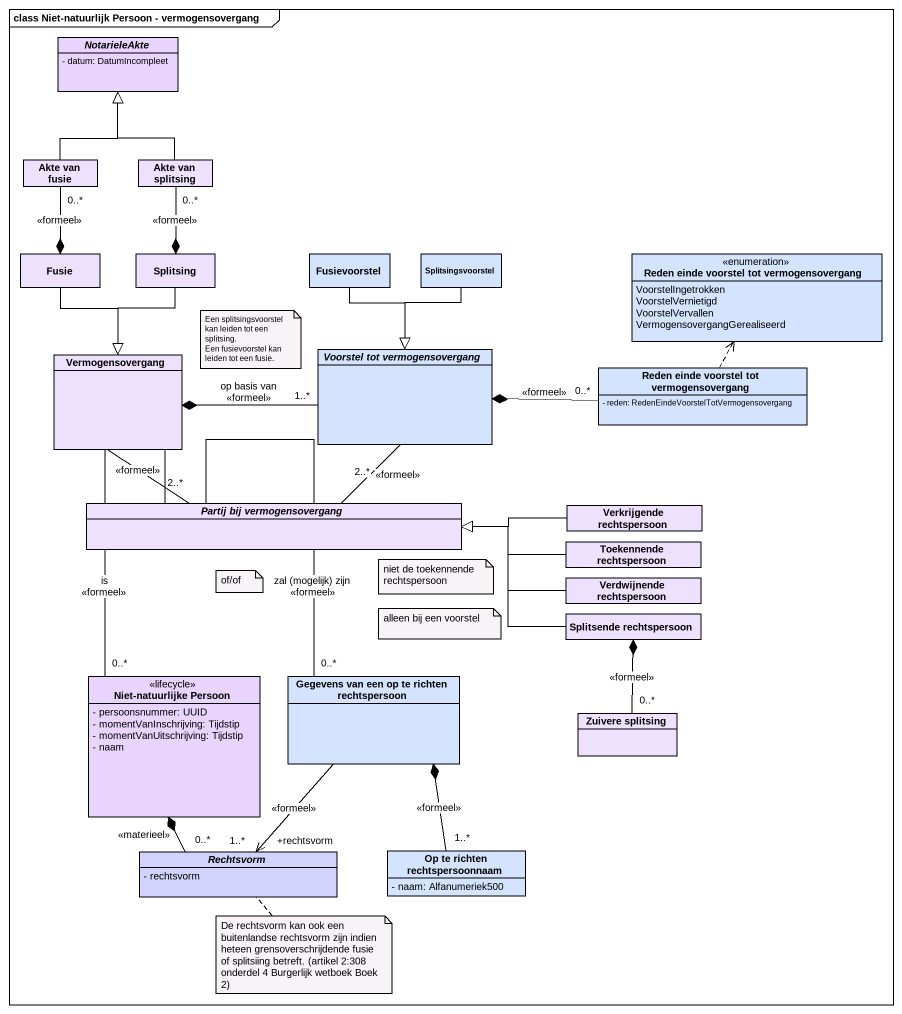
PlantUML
@startuml
mainframe class Niet-natuurlijk Persoon - vermogensovergang
hide circle
hide empty members
skinparam classAttributeIconSize 0
abstract class NotarieleAkte #E9D4FE {
  - datum: DatumIncompleet
}
class "Akte van fusie" as Akte_van_fusie #EDE1FD
class "Akte van splitsing" as Akte_van_splitsing #EDE1FD
class Fusie #EDE1FD
class Splitsing #EDE1FD
class Fusievoorstel #D4E3FE
class Splitsingsvoorstel #D4E3FE
enum "Reden einde voorstel tot vermogensovergang" as Reden_einde_voorstel_tot #D4E3FE {
  VoorstelIngetrokken
  VoorstelVernietigd
  VoorstelVervallen
  VermogensovergangGerealiseerd
}
class Vermogensovergang #EDE1FD
abstract class "Voorstel tot vermogensovergang" as Voorstel_tot #D4E3FE
class "Reden einde voorstel tot vermogensovergang" as Reden_einde_voorstel_tot_2 #D4E3FE {
  - reden: RedenEindeVoorstelTotVermogensovergang
}
abstract class "Partij bij vermogensovergang" as Partij_bij_vermogensovergang #EDE1FD
class "Verkrijgende rechtspersoon" as Verkrijgende_rechtspersoon #EDE1FD
class "Toekennende rechtspersoon" as Toekennende_rechtspersoon #EDE1FD
class "Verdwijnende rechtspersoon" as Verdwijnende_rechtspersoon #EDE1FD
class "Splitsende rechtspersoon" as Splitsende_rechtspersoon #EDE1FD
class "Niet-natuurlijke Persoon" as Niet_natuurlijke_Persoon <<lifecycle>> #E9D4FE {
  - persoonsnummer: UUID
  - momentVanInschrijving: Tijdstip
  - momentVanUitschrijving: Tijdstip
  - naam
}
class "Gegevens van een op te richten rechtspersoon" as Gegevens_van_een_op_te #D4E3FE
class "Zuivere splitsing" as Zuivere_splitsing #EDE1FD
abstract class Rechtsvorm #D2D3FC {
  - rechtsvorm
}
class "Op te richten rechtspersoonnaam" as Op_te_richten #D4E3FE {
  - naam: Alfanumeriek500
}
Akte_van_fusie -up-|> NotarieleAkte
Akte_van_fusie "0..*" --* Fusie : <<formeel>>
Akte_van_splitsing -up-|> NotarieleAkte
Akte_van_splitsing "0..*" --* Splitsing : <<formeel>>
Fusie --|> Vermogensovergang
Splitsing --|> Vermogensovergang
Fusievoorstel --|> Voorstel_tot
Splitsingsvoorstel --|> Voorstel_tot
Vermogensovergang -- "2..*" Partij_bij_vermogensovergang : <<formeel>>
Voorstel_tot "1..*" -left-* Vermogensovergang : op basis van\n<<formeel>>
Voorstel_tot -- "2..*" Partij_bij_vermogensovergang : <<formeel>>
Reden_einde_voorstel_tot_2 .up.> Reden_einde_voorstel_tot
Reden_einde_voorstel_tot_2 "0..*" -left-* Voorstel_tot : <<formeel>>
Partij_bij_vermogensovergang -- "0..*" Niet_natuurlijke_Persoon : is\n<<formeel>>
Partij_bij_vermogensovergang -- "0..*" Gegevens_van_een_op_te : zal (mogelijk) zijn\n<<formeel>>
Verkrijgende_rechtspersoon -left-|> Partij_bij_vermogensovergang
Toekennende_rechtspersoon -left-|> Partij_bij_vermogensovergang
Verdwijnende_rechtspersoon -left-|> Partij_bij_vermogensovergang
Splitsende_rechtspersoon -left-|> Partij_bij_vermogensovergang
Gegevens_van_een_op_te --> "+rechtsvorm\n1..*" Rechtsvorm : <<formeel>>
Zuivere_splitsing "0..*" -up-* Splitsende_rechtspersoon : <<formeel>>
Rechtsvorm "0..*" -up-* Niet_natuurlijke_Persoon : <<materieel>>
Op_te_richten "1..*" -up-* Gegevens_van_een_op_te : <<formeel>>
note as N1
  Een splitsingsvoorstel kan leiden tot een splitsing.
  Een fusievoorstel kan leiden tot een fusie.
end note
note as N2
  of/of
end note
note as N3
  niet de toekennende rechtspersoon
end note
note as N4
  alleen bij een voorstel
end note
note bottom of Rechtsvorm : De rechtsvorm kan ook een buitenlandse rechtsvorm zijn indien heteen grensoverschrijdende fusie of splitsiing betreft. (artikel 2:308 onderdel 4 Burgerlijk wetboek Boek 2)
@enduml
